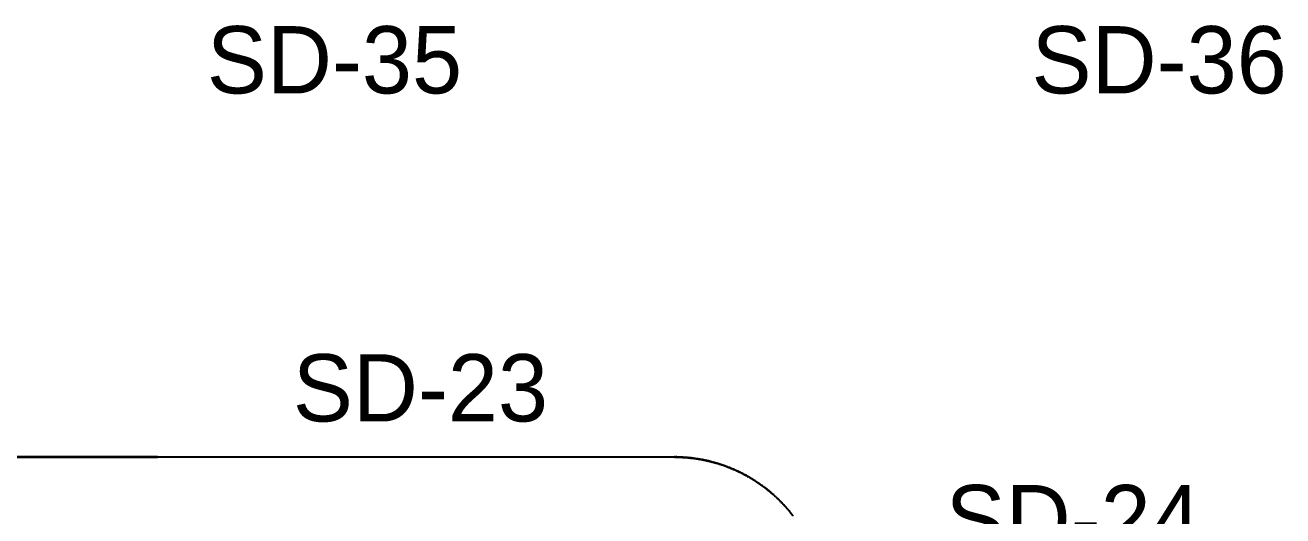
# Model space of a CAD drawing. Header units: metres. Extents: x 0.2 to 42.3, y 0.9 to 39.
# Drawn here: x 35.56 to 42.29, y 8.45 to 11.08 of the extents above; entities that cross this region are included whole.
import ezdxf

# ---------------------------------------------------------------- set-up
doc = ezdxf.new("R2010")
doc.units = ezdxf.units.M
doc.layers.add('BSA_BRANCH_LABEL', color=3, linetype='Continuous')
doc.layers.add('BSA_MATERIAL_SECTION', color=7, linetype='Continuous')

msp = doc.modelspace()

# ---------------------------------------------------------------- linework, layer by layer
at = {"layer": 'BSA_MATERIAL_SECTION'}
for p, q in [((36.2699, 8.7697), (33.5082, 8.7697)), ((33.5082, 8.7689), (36.2699, 8.7689)), ((36.2699, 8.7697), (39.0316, 8.7697)), ((39.0316, 8.7689), (36.2699, 8.7689)), ((39.0345, 8.7697), (39.0316, 8.7697)), ((39.0316, 8.7693), (39.0316, 8.7697)), ((39.0316, 8.7693), (39.0316, 8.7697)), ((39.0316, 8.7693), (39.0316, 8.7689)), ((39.0316, 8.7693), (39.0316, 8.7689)), ((39.0316, 8.7689), (39.0345, 8.7689)), ((39.0345, 8.7697), (39.0373, 8.7697)), ((39.0373, 8.7689), (39.0345, 8.7689)), ((39.0401, 8.7697), (39.0373, 8.7697)), ((39.0373, 8.7689), (39.0401, 8.7689)), ((39.0401, 8.7697), (39.0429, 8.7696)), ((39.0429, 8.7688), (39.0401, 8.7689)), ((39.0457, 8.7696), (39.0429, 8.7696)), ((39.0429, 8.7688), (39.0457, 8.7688)), ((39.0457, 8.7696), (39.0486, 8.7695)), ((39.0485, 8.7687), (39.0457, 8.7688)), ((39.0485, 8.7687), (39.0514, 8.7687)), ((39.0514, 8.7695), (39.0486, 8.7695)), ((39.0514, 8.7695), (39.0542, 8.7694)), ((39.0542, 8.7686), (39.0514, 8.7687)), ((39.057, 8.7693), (39.0542, 8.7694)), ((39.0542, 8.7686), (39.057, 8.7685)), ((39.057, 8.7693), (39.0598, 8.7692)), ((39.0598, 8.7684), (39.057, 8.7685)), ((39.0626, 8.7691), (39.0598, 8.7692)), ((39.0598, 8.7684), (39.0626, 8.7683)), ((39.0626, 8.7691), (39.0655, 8.769)), ((39.0654, 8.7682), (39.0626, 8.7683)), ((39.0654, 8.7682), (39.0682, 8.7681)), ((39.0683, 8.7689), (39.0655, 8.769)), ((39.0711, 8.7679), (39.0682, 8.7681)), ((39.0683, 8.7689), (39.0711, 8.7687)), ((39.0739, 8.7686), (39.0711, 8.7687)), ((39.0711, 8.7679), (39.0739, 8.7678)), ((39.0739, 8.7686), (39.0767, 8.7684)), ((39.0767, 8.7676), (39.0739, 8.7678)), ((39.0796, 8.7683), (39.0767, 8.7684)), ((39.0767, 8.7676), (39.0795, 8.7675)), ((39.0823, 8.7673), (39.0795, 8.7675)), ((39.0796, 8.7683), (39.0824, 8.7681)), ((39.0823, 8.7673), (39.0851, 8.7671)), ((39.0824, 8.7681), (39.0852, 8.7679)), ((39.0879, 8.7669), (39.0851, 8.7671)), ((39.088, 8.7677), (39.0852, 8.7679)), ((39.0879, 8.7669), (39.0907, 8.7667)), ((39.0908, 8.7675), (39.088, 8.7677)), ((39.0936, 8.7665), (39.0907, 8.7667)), ((39.0908, 8.7675), (39.0936, 8.7673)), ((39.0964, 8.7671), (39.0936, 8.7673)), ((39.0936, 8.7665), (39.0964, 8.7663)), ((39.0964, 8.7671), (39.0992, 8.7668)), ((39.0992, 8.7661), (39.0964, 8.7663)), ((39.1021, 8.7666), (39.0992, 8.7668)), ((39.0992, 8.7661), (39.102, 8.7658)), ((39.1048, 8.7656), (39.102, 8.7658)), ((39.1021, 8.7666), (39.1049, 8.7664)), ((39.1048, 8.7656), (39.1076, 8.7653)), ((39.1077, 8.7661), (39.1049, 8.7664)), ((39.1104, 8.765), (39.1076, 8.7653)), ((39.1077, 8.7661), (39.1105, 8.7658)), ((39.1104, 8.765), (39.1132, 8.7647)), ((39.1105, 8.7658), (39.1133, 8.7655)), ((39.116, 8.7644), (39.1132, 8.7647)), ((39.1161, 8.7652), (39.1133, 8.7655)), ((39.116, 8.7644), (39.1188, 8.7641)), ((39.1189, 8.7649), (39.1161, 8.7652)), ((39.1216, 8.7638), (39.1188, 8.7641)), ((39.1189, 8.7649), (39.1217, 8.7646)), ((39.1216, 8.7638), (39.1244, 8.7635)), ((39.1245, 8.7643), (39.1217, 8.7646)), ((39.1272, 8.7632), (39.1244, 8.7635)), ((39.1245, 8.7643), (39.1273, 8.764)), ((39.1272, 8.7632), (39.13, 8.7628)), ((39.1301, 8.7636), (39.1273, 8.764)), ((39.1328, 8.7625), (39.13, 8.7628)), ((39.1301, 8.7636), (39.1329, 8.7633)), ((39.1328, 8.7625), (39.1356, 8.7621)), ((39.1357, 8.7629), (39.1329, 8.7633)), ((39.1384, 8.7618), (39.1356, 8.7621)), ((39.1357, 8.7629), (39.1385, 8.7625)), ((39.1384, 8.7618), (39.1412, 8.7614)), ((39.1413, 8.7622), (39.1385, 8.7625)), ((39.144, 8.761), (39.1412, 8.7614)), ((39.1413, 8.7622), (39.1441, 8.7618)), ((39.144, 8.761), (39.1468, 8.7606)), ((39.1469, 8.7614), (39.1441, 8.7618)), ((39.1495, 8.7602), (39.1468, 8.7606)), ((39.1469, 8.7614), (39.1497, 8.761)), ((39.1495, 8.7602), (39.1523, 8.7597)), ((39.1524, 8.7605), (39.1497, 8.761)), ((39.1551, 8.7593), (39.1523, 8.7597)), ((39.1524, 8.7605), (39.1552, 8.7601)), ((39.1551, 8.7593), (39.1579, 8.7589)), ((39.158, 8.7597), (39.1552, 8.7601)), ((39.1607, 8.7584), (39.1579, 8.7589)), ((39.158, 8.7597), (39.1608, 8.7592)), ((39.1607, 8.7584), (39.1635, 8.758)), ((39.1636, 8.7588), (39.1608, 8.7592)), ((39.1662, 8.7575), (39.1635, 8.758)), ((39.1636, 8.7588), (39.1664, 8.7583)), ((39.1662, 8.7575), (39.169, 8.757)), ((39.1691, 8.7578), (39.1664, 8.7583)), ((39.1718, 8.7565), (39.169, 8.757)), ((39.1691, 8.7578), (39.1719, 8.7573)), ((39.1746, 8.756), (39.1718, 8.7565)), ((39.1747, 8.7568), (39.1719, 8.7573)), ((39.1746, 8.756), (39.1773, 8.7555)), ((39.1747, 8.7568), (39.1775, 8.7563)), ((39.1773, 8.7555), (39.1801, 8.755)), ((39.1775, 8.7563), (39.1802, 8.7558)), ((39.1829, 8.7545), (39.1801, 8.755)), ((39.183, 8.7553), (39.1802, 8.7558)), ((39.1829, 8.7545), (39.1856, 8.7539)), ((39.1858, 8.7547), (39.183, 8.7553)), ((39.1884, 8.7534), (39.1856, 8.7539)), ((39.1858, 8.7547), (39.1886, 8.7542)), ((39.1884, 8.7534), (39.1912, 8.7528)), ((39.1913, 8.7536), (39.1886, 8.7542)), ((39.1939, 8.7523), (39.1912, 8.7528)), ((39.1913, 8.7536), (39.1941, 8.7531)), ((39.1939, 8.7523), (39.1967, 8.7517)), ((39.1941, 8.7531), (39.1968, 8.7525)), ((39.1994, 8.7511), (39.1967, 8.7517)), ((39.1996, 8.7519), (39.1968, 8.7525)), ((39.1994, 8.7511), (39.2022, 8.7505)), ((39.2024, 8.7513), (39.1996, 8.7519)), ((39.2049, 8.7499), (39.2022, 8.7505)), ((39.2024, 8.7513), (39.2051, 8.7507)), ((39.2049, 8.7499), (39.2077, 8.7493)), ((39.2079, 8.7501), (39.2051, 8.7507)), ((39.2104, 8.7487), (39.2077, 8.7493)), ((39.2079, 8.7501), (39.2106, 8.7494)), ((39.2104, 8.7487), (39.2132, 8.748)), ((39.2106, 8.7494), (39.2134, 8.7488)), ((39.2159, 8.7474), (39.2132, 8.748)), ((39.2161, 8.7482), (39.2134, 8.7488)), ((39.2159, 8.7474), (39.2187, 8.7467)), ((39.2188, 8.7475), (39.2161, 8.7482)), ((39.2214, 8.7461), (39.2187, 8.7467)), ((39.2188, 8.7475), (39.2216, 8.7469)), ((39.2214, 8.7461), (39.2241, 8.7454)), ((39.2243, 8.7462), (39.2216, 8.7469)), ((39.2269, 8.7447), (39.2241, 8.7454)), ((39.2243, 8.7462), (39.2271, 8.7455)), ((39.2269, 8.7447), (39.2296, 8.744)), ((39.2298, 8.7448), (39.2271, 8.7455)), ((39.2323, 8.7433), (39.2296, 8.744)), ((39.2298, 8.7448), (39.2325, 8.7441)), ((39.2323, 8.7433), (39.2351, 8.7426)), ((39.2325, 8.7441), (39.2353, 8.7434)), ((39.2378, 8.7419), (39.2351, 8.7426)), ((39.238, 8.7427), (39.2353, 8.7434)), ((39.2378, 8.7419), (39.2405, 8.7412)), ((39.2407, 8.7419), (39.238, 8.7427)), ((39.2432, 8.7404), (39.2405, 8.7412)), ((39.2407, 8.7419), (39.2434, 8.7412)), ((39.2432, 8.7404), (39.2459, 8.7397)), ((39.2434, 8.7412), (39.2461, 8.7404)), ((39.2489, 8.7397), (39.2461, 8.7404)), ((39.2516, 8.7389), (39.2489, 8.7397)), ((39.2487, 8.7389), (39.2459, 8.7397)), ((39.2487, 8.7389), (39.2514, 8.7381)), ((39.2541, 8.7374), (39.2514, 8.7381)), ((39.2516, 8.7389), (39.2543, 8.7381)), ((39.2541, 8.7374), (39.2568, 8.7366)), ((39.257, 8.7373), (39.2543, 8.7381)), ((39.2595, 8.7358), (39.2568, 8.7366)), ((39.257, 8.7373), (39.2597, 8.7365)), ((39.2595, 8.7358), (39.2622, 8.735)), ((39.2624, 8.7357), (39.2597, 8.7365)), ((39.2649, 8.7342), (39.2622, 8.735)), ((39.2624, 8.7357), (39.2651, 8.7349)), ((39.2649, 8.7342), (39.2676, 8.7333)), ((39.2678, 8.7341), (39.2651, 8.7349)), ((39.2703, 8.7325), (39.2676, 8.7333)), ((39.2678, 8.7341), (39.2705, 8.7333)), ((39.2729, 8.7316), (39.2703, 8.7325)), ((39.2705, 8.7333), (39.2732, 8.7324)), ((39.2729, 8.7316), (39.2756, 8.7308)), ((39.2759, 8.7316), (39.2732, 8.7324)), ((39.2756, 8.7308), (39.2783, 8.7299)), ((39.2786, 8.7307), (39.2759, 8.7316)), ((39.281, 8.7291), (39.2783, 8.7299)), ((39.2786, 8.7307), (39.2812, 8.7298)), ((39.281, 8.7291), (39.2837, 8.7282)), ((39.2839, 8.7289), (39.2812, 8.7298)), ((39.2863, 8.7273), (39.2837, 8.7282)), ((39.2839, 8.7289), (39.2866, 8.728)), ((39.2863, 8.7273), (39.289, 8.7264)), ((39.2893, 8.7271), (39.2866, 8.728)), ((39.2917, 8.7255), (39.289, 8.7264)), ((39.2893, 8.7271), (39.2919, 8.7262)), ((39.2917, 8.7255), (39.2943, 8.7245)), ((39.2919, 8.7262), (39.2946, 8.7253)), ((39.297, 8.7236), (39.2943, 8.7245)), ((39.2973, 8.7244), (39.2946, 8.7253)), ((39.297, 8.7236), (39.2997, 8.7227)), ((39.2999, 8.7234), (39.2973, 8.7244)), ((39.3023, 8.7217), (39.2997, 8.7227)), ((39.2999, 8.7234), (39.3026, 8.7225)), ((39.3023, 8.7217), (39.305, 8.7208)), ((39.3052, 8.7215), (39.3026, 8.7225)), ((39.3076, 8.7198), (39.305, 8.7208)), ((39.3052, 8.7215), (39.3079, 8.7206)), ((39.3076, 8.7198), (39.3102, 8.7188)), ((39.3105, 8.7196), (39.3079, 8.7206)), ((39.3129, 8.7178), (39.3102, 8.7188)), ((39.3105, 8.7196), (39.3132, 8.7186)), ((39.3129, 8.7178), (39.3155, 8.7168)), ((39.3132, 8.7186), (39.3158, 8.7176)), ((39.3182, 8.7158), (39.3155, 8.7168)), ((39.3184, 8.7166), (39.3158, 8.7176)), ((39.3182, 8.7158), (39.3208, 8.7148)), ((39.3211, 8.7156), (39.3184, 8.7166)), ((39.3234, 8.7138), (39.3208, 8.7148)), ((39.3211, 8.7156), (39.3237, 8.7145)), ((39.3234, 8.7138), (39.326, 8.7128)), ((39.3237, 8.7145), (39.3263, 8.7135)), ((39.3286, 8.7117), (39.326, 8.7128)), ((39.3289, 8.7125), (39.3263, 8.7135)), ((39.3286, 8.7117), (39.3313, 8.7107)), ((39.3316, 8.7114), (39.3289, 8.7125)), ((39.3339, 8.7096), (39.3313, 8.7107)), ((39.3316, 8.7114), (39.3342, 8.7104)), ((39.3339, 8.7096), (39.3365, 8.7085)), ((39.3342, 8.7104), (39.3368, 8.7093)), ((39.3391, 8.7075), (39.3365, 8.7085)), ((39.3394, 8.7082), (39.3368, 8.7093)), ((39.3391, 8.7075), (39.3417, 8.7064)), ((39.342, 8.7071), (39.3394, 8.7082)), ((39.3443, 8.7053), (39.3417, 8.7064)), ((39.342, 8.7071), (39.3446, 8.706)), ((39.3443, 8.7053), (39.3469, 8.7042)), ((39.3446, 8.706), (39.3472, 8.7049)), ((39.3495, 8.7031), (39.3469, 8.7042)), ((39.3498, 8.7038), (39.3472, 8.7049)), ((39.3495, 8.7031), (39.352, 8.7019)), ((39.3524, 8.7027), (39.3498, 8.7038)), ((39.3546, 8.7008), (39.352, 8.7019)), ((39.3524, 8.7027), (39.3549, 8.7015)), ((39.3546, 8.7008), (39.3572, 8.6997)), ((39.3549, 8.7015), (39.3575, 8.7004)), ((39.3598, 8.6985), (39.3572, 8.6997)), ((39.3601, 8.6992), (39.3575, 8.7004)), ((39.3598, 8.6985), (39.3623, 8.6974)), ((39.3627, 8.6981), (39.3601, 8.6992)), ((39.3649, 8.6962), (39.3623, 8.6974)), ((39.3627, 8.6981), (39.3652, 8.6969)), ((39.3649, 8.6962), (39.3675, 8.695)), ((39.3678, 8.6957), (39.3652, 8.6969)), ((39.37, 8.6938), (39.3675, 8.695)), ((39.3678, 8.6957), (39.3704, 8.6945)), ((39.37, 8.6938), (39.3726, 8.6926)), ((39.3704, 8.6945), (39.3729, 8.6933)), ((39.3751, 8.6914), (39.3726, 8.6926)), ((39.3755, 8.6921), (39.3729, 8.6933)), ((39.3751, 8.6914), (39.3777, 8.6902)), ((39.378, 8.6909), (39.3755, 8.6921)), ((39.3802, 8.689), (39.3777, 8.6902)), ((39.378, 8.6909), (39.3805, 8.6897)), ((39.3802, 8.689), (39.3827, 8.6877)), ((39.3831, 8.6885), (39.3805, 8.6897)), ((39.3853, 8.6865), (39.3827, 8.6877)), ((39.3831, 8.6885), (39.3856, 8.6872)), ((39.3878, 8.6853), (39.3853, 8.6865)), ((39.3881, 8.686), (39.3856, 8.6872)), ((39.3878, 8.6853), (39.3903, 8.684)), ((39.3881, 8.686), (39.3907, 8.6847)), ((39.3903, 8.684), (39.3928, 8.6827)), ((39.3907, 8.6847), (39.3932, 8.6834)), ((39.3953, 8.6815), (39.3928, 8.6827)), ((39.3957, 8.6822), (39.3932, 8.6834)), ((39.3978, 8.6802), (39.3953, 8.6815)), ((39.3957, 8.6822), (39.3982, 8.6809)), ((39.3978, 8.6802), (39.4003, 8.6789)), ((39.4007, 8.6796), (39.3982, 8.6809)), ((39.4003, 8.6789), (39.4028, 8.6776)), ((39.4032, 8.6783), (39.4007, 8.6796)), ((39.4053, 8.6763), (39.4028, 8.6776)), ((39.4032, 8.6783), (39.4057, 8.677)), ((39.4053, 8.6763), (39.4078, 8.6749)), ((39.4082, 8.6756), (39.4057, 8.677)), ((39.4103, 8.6736), (39.4078, 8.6749)), ((39.4082, 8.6756), (39.4107, 8.6743)), ((39.4103, 8.6736), (39.4128, 8.6723)), ((39.4132, 8.673), (39.4107, 8.6743)), ((39.4132, 8.673), (39.4156, 8.6716)), ((39.4153, 8.6709), (39.4128, 8.6723)), ((39.4153, 8.6709), (39.4177, 8.6696)), ((39.4181, 8.6703), (39.4156, 8.6716)), ((39.4202, 8.6682), (39.4177, 8.6696)), ((39.4181, 8.6703), (39.4206, 8.6689)), ((39.4202, 8.6682), (39.4227, 8.6668)), ((39.4206, 8.6689), (39.423, 8.6675)), ((39.4251, 8.6655), (39.4227, 8.6668)), ((39.4255, 8.6661), (39.423, 8.6675)), ((39.4251, 8.6655), (39.4276, 8.6641)), ((39.428, 8.6648), (39.4255, 8.6661)), ((39.43, 8.6627), (39.4276, 8.6641)), ((39.428, 8.6648), (39.4304, 8.6634)), ((39.4324, 8.6613), (39.43, 8.6627)), ((39.4328, 8.6619), (39.4304, 8.6634)), ((39.4324, 8.6613), (39.4349, 8.6598)), ((39.4328, 8.6619), (39.4353, 8.6605)), ((39.4349, 8.6598), (39.4373, 8.6584)), ((39.4377, 8.6591), (39.4353, 8.6605)), ((39.4397, 8.657), (39.4373, 8.6584)), ((39.4377, 8.6591), (39.4401, 8.6577)), ((39.4422, 8.6555), (39.4397, 8.657)), ((39.4426, 8.6562), (39.4401, 8.6577)), ((39.4422, 8.6555), (39.4446, 8.6541)), ((39.4426, 8.6562), (39.445, 8.6548)), ((39.447, 8.6526), (39.4446, 8.6541)), ((39.4474, 8.6533), (39.445, 8.6548)), ((39.447, 8.6526), (39.4494, 8.6512)), ((39.4474, 8.6533), (39.4498, 8.6518)), ((39.4494, 8.6512), (39.4518, 8.6497)), ((39.4522, 8.6504), (39.4498, 8.6518)), ((39.4542, 8.6482), (39.4518, 8.6497)), ((39.4522, 8.6504), (39.4546, 8.6489)), ((39.4566, 8.6467), (39.4542, 8.6482)), ((39.4546, 8.6489), (39.457, 8.6474)), ((39.4566, 8.6467), (39.459, 8.6452)), ((39.4594, 8.6459), (39.457, 8.6474)), ((39.459, 8.6452), (39.4613, 8.6437)), ((39.4618, 8.6444), (39.4594, 8.6459)), ((39.4637, 8.6422), (39.4613, 8.6437)), ((39.4618, 8.6444), (39.4641, 8.6429)), ((39.4637, 8.6422), (39.4661, 8.6407)), ((39.4665, 8.6413), (39.4641, 8.6429)), ((39.4684, 8.6391), (39.4661, 8.6407)), ((39.4665, 8.6413), (39.4689, 8.6398)), ((39.4684, 8.6391), (39.4708, 8.6376)), ((39.4712, 8.6382), (39.4689, 8.6398)), ((39.4732, 8.636), (39.4708, 8.6376)), ((39.4712, 8.6382), (39.4736, 8.6367)), ((39.4732, 8.636), (39.4755, 8.6345)), ((39.4759, 8.6351), (39.4736, 8.6367)), ((39.4778, 8.6329), (39.4755, 8.6345)), ((39.4759, 8.6351), (39.4783, 8.6336)), ((39.4778, 8.6329), (39.4802, 8.6313)), ((39.4783, 8.6336), (39.4806, 8.632)), ((39.4825, 8.6297), (39.4802, 8.6313)), ((39.483, 8.6304), (39.4806, 8.632)), ((39.4825, 8.6297), (39.4848, 8.6282)), ((39.4853, 8.6288), (39.483, 8.6304)), ((39.4872, 8.6266), (39.4848, 8.6282)), ((39.4853, 8.6288), (39.4876, 8.6272)), ((39.4872, 8.6266), (39.4895, 8.6249)), ((39.4899, 8.6256), (39.4876, 8.6272)), ((39.4918, 8.6233), (39.4895, 8.6249)), ((39.4899, 8.6256), (39.4922, 8.624)), ((39.4918, 8.6233), (39.4941, 8.6217)), ((39.4945, 8.6224), (39.4922, 8.624)), ((39.4964, 8.6201), (39.4941, 8.6217)), ((39.4945, 8.6224), (39.4968, 8.6207)), ((39.4964, 8.6201), (39.4987, 8.6184)), ((39.4991, 8.6191), (39.4968, 8.6207)), ((39.5009, 8.6168), (39.4987, 8.6184)), ((39.4991, 8.6191), (39.5014, 8.6174)), ((39.5032, 8.6151), (39.5009, 8.6168)), ((39.5037, 8.6158), (39.5014, 8.6174)), ((39.5032, 8.6151), (39.5055, 8.6135)), ((39.5037, 8.6158), (39.506, 8.6141)), ((39.5055, 8.6135), (39.5078, 8.6118)), ((39.5082, 8.6124), (39.506, 8.6141)), ((39.51, 8.6101), (39.5078, 8.6118)), ((39.5082, 8.6124), (39.5105, 8.6107)), ((39.51, 8.6101), (39.5123, 8.6084)), ((39.5128, 8.6091), (39.5105, 8.6107)), ((39.5145, 8.6067), (39.5123, 8.6084)), ((39.5128, 8.6091), (39.515, 8.6074)), ((39.5145, 8.6067), (39.5168, 8.605)), ((39.5173, 8.6056), (39.515, 8.6074)), ((39.5173, 8.6056), (39.5195, 8.6039)), ((39.519, 8.6033), (39.5168, 8.605)), ((39.519, 8.6033), (39.5212, 8.6016)), ((39.5217, 8.6022), (39.5195, 8.6039)), ((39.5235, 8.5999), (39.5212, 8.6016)), ((39.5217, 8.6022), (39.524, 8.6005)), ((39.5235, 8.5999), (39.5257, 8.5981)), ((39.5262, 8.5987), (39.524, 8.6005)), ((39.5279, 8.5964), (39.5257, 8.5981)), ((39.5262, 8.5987), (39.5284, 8.597)), ((39.5301, 8.5946), (39.5279, 8.5964)), ((39.5306, 8.5952), (39.5284, 8.597)), ((39.5301, 8.5946), (39.5323, 8.5929)), ((39.5306, 8.5952), (39.5328, 8.5935)), ((39.5323, 8.5929), (39.5345, 8.5911)), ((39.535, 8.5917), (39.5328, 8.5935)), ((39.5367, 8.5893), (39.5345, 8.5911)), ((39.535, 8.5917), (39.5372, 8.5899)), ((39.5367, 8.5893), (39.5389, 8.5875)), ((39.5394, 8.5882), (39.5372, 8.5899)), ((39.5411, 8.5857), (39.5389, 8.5875)), ((39.5394, 8.5882), (39.5416, 8.5864)), ((39.5411, 8.5857), (39.5432, 8.5839)), ((39.5437, 8.5846), (39.5416, 8.5864)), ((39.5454, 8.5821), (39.5432, 8.5839)), ((39.5437, 8.5846), (39.5459, 8.5828)), ((39.5454, 8.5821), (39.5475, 8.5803)), ((39.5481, 8.5809), (39.5459, 8.5828)), ((39.5497, 8.5785), (39.5475, 8.5803)), ((39.5481, 8.5809), (39.5502, 8.5791)), ((39.5497, 8.5785), (39.5518, 8.5767)), ((39.5524, 8.5773), (39.5502, 8.5791)), ((39.554, 8.5748), (39.5518, 8.5767)), ((39.5524, 8.5773), (39.5545, 8.5755)), ((39.554, 8.5748), (39.5561, 8.573)), ((39.5566, 8.5736), (39.5545, 8.5755)), ((39.5582, 8.5712), (39.5561, 8.573)), ((39.5566, 8.5736), (39.5588, 8.5718)), ((39.5582, 8.5712), (39.5603, 8.5693)), ((39.5609, 8.5699), (39.5588, 8.5718)), ((39.5625, 8.5674), (39.5603, 8.5693)), ((39.5609, 8.5699), (39.563, 8.568)), ((39.5625, 8.5674), (39.5646, 8.5656)), ((39.5651, 8.5661), (39.563, 8.568)), ((39.5667, 8.5637), (39.5646, 8.5656)), ((39.5651, 8.5661), (39.5672, 8.5643)), ((39.5667, 8.5637), (39.5687, 8.5618)), ((39.5693, 8.5624), (39.5672, 8.5643)), ((39.5708, 8.5599), (39.5687, 8.5618)), ((39.5693, 8.5624), (39.5714, 8.5605)), ((39.5708, 8.5599), (39.5729, 8.558)), ((39.5735, 8.5586), (39.5714, 8.5605)), ((39.575, 8.5561), (39.5729, 8.558)), ((39.5735, 8.5586), (39.5755, 8.5567)), ((39.575, 8.5561), (39.577, 8.5542)), ((39.5776, 8.5547), (39.5755, 8.5567)), ((39.5791, 8.5522), (39.577, 8.5542)), ((39.5776, 8.5547), (39.5797, 8.5528)), ((39.5791, 8.5522), (39.5812, 8.5503)), ((39.5817, 8.5509), (39.5797, 8.5528)), ((39.5832, 8.5484), (39.5812, 8.5503)), ((39.5817, 8.5509), (39.5838, 8.5489)), ((39.5832, 8.5484), (39.5852, 8.5464)), ((39.5858, 8.547), (39.5838, 8.5489)), ((39.5873, 8.5445), (39.5852, 8.5464)), ((39.5858, 8.547), (39.5878, 8.545)), ((39.5873, 8.5445), (39.5893, 8.5425)), ((39.5898, 8.5431), (39.5878, 8.545)), ((39.5913, 8.5405), (39.5893, 8.5425)), ((39.5898, 8.5431), (39.5919, 8.5411)), ((39.5913, 8.5405), (39.5933, 8.5386)), ((39.5939, 8.5391), (39.5919, 8.5411)), ((39.5953, 8.5366), (39.5933, 8.5386)), ((39.5939, 8.5391), (39.5959, 8.5371)), ((39.5953, 8.5366), (39.5973, 8.5346)), ((39.5979, 8.5352), (39.5959, 8.5371)), ((39.5993, 8.5326), (39.5973, 8.5346)), ((39.5979, 8.5352), (39.5999, 8.5332)), ((39.5993, 8.5326), (39.6013, 8.5306)), ((39.6019, 8.5312), (39.5999, 8.5332)), ((39.6033, 8.5286), (39.6013, 8.5306)), ((39.6019, 8.5312), (39.6038, 8.5291)), ((39.6033, 8.5286), (39.6052, 8.5266)), ((39.6058, 8.5271), (39.6038, 8.5291)), ((39.6072, 8.5245), (39.6052, 8.5266)), ((39.6058, 8.5271), (39.6078, 8.5251)), ((39.6072, 8.5245), (39.6091, 8.5225)), ((39.6097, 8.5231), (39.6078, 8.5251)), ((39.6111, 8.5205), (39.6091, 8.5225)), ((39.6097, 8.5231), (39.6117, 8.521)), ((39.6111, 8.5205), (39.613, 8.5184)), ((39.6136, 8.519), (39.6117, 8.521)), ((39.615, 8.5164), (39.613, 8.5184)), ((39.6136, 8.519), (39.6155, 8.5169)), ((39.6169, 8.5143), (39.615, 8.5164)), ((39.6175, 8.5149), (39.6155, 8.5169)), ((39.6169, 8.5143), (39.6188, 8.5123)), ((39.6175, 8.5149), (39.6194, 8.5128)), ((39.6188, 8.5123), (39.6207, 8.5102)), ((39.6213, 8.5107), (39.6194, 8.5128)), ((39.6226, 8.5081), (39.6207, 8.5102)), ((39.6213, 8.5107), (39.6232, 8.5086)), ((39.6226, 8.5081), (39.6245, 8.506)), ((39.6251, 8.5066), (39.6232, 8.5086)), ((39.6264, 8.5039), (39.6245, 8.506)), ((39.6251, 8.5066), (39.627, 8.5045)), ((39.6264, 8.5039), (39.6283, 8.5018)), ((39.6289, 8.5024), (39.627, 8.5045)), ((39.6302, 8.4997), (39.6283, 8.5018)), ((39.6289, 8.5024), (39.6308, 8.5003)), ((39.6302, 8.4997), (39.632, 8.4976)), ((39.6326, 8.4981), (39.6308, 8.5003)), ((39.6339, 8.4955), (39.632, 8.4976)), ((39.6326, 8.4981), (39.6345, 8.496)), ((39.6339, 8.4955), (39.6357, 8.4934)), ((39.6363, 8.4939), (39.6345, 8.496)), ((39.6376, 8.4912), (39.6357, 8.4934)), ((39.6363, 8.4939), (39.6382, 8.4918)), ((39.6376, 8.4912), (39.6394, 8.4891)), ((39.64, 8.4896), (39.6382, 8.4918)), ((39.6412, 8.487), (39.6394, 8.4891)), ((39.64, 8.4896), (39.6418, 8.4875)), ((39.6412, 8.487), (39.6431, 8.4848)), ((39.6437, 8.4853), (39.6418, 8.4875)), ((39.6449, 8.4827), (39.6431, 8.4848)), ((39.6437, 8.4853), (39.6455, 8.4832)), ((39.6449, 8.4827), (39.6467, 8.4805)), ((39.6473, 8.481), (39.6455, 8.4832)), ((39.6485, 8.4783), (39.6467, 8.4805)), ((39.6473, 8.481), (39.6491, 8.4788)), ((39.6485, 8.4783), (39.6503, 8.4761)), ((39.6509, 8.4767), (39.6491, 8.4788)), ((39.652, 8.474), (39.6503, 8.4761)), ((39.6509, 8.4767), (39.6527, 8.4745)), ((39.652, 8.474), (39.6538, 8.4718)), ((39.6544, 8.4723), (39.6527, 8.4745)), ((39.6556, 8.4696), (39.6538, 8.4718)), ((39.6544, 8.4723), (39.6562, 8.4701)), ((39.6556, 8.4696), (39.6573, 8.4674)), ((39.658, 8.4679), (39.6562, 8.4701)), ((39.6591, 8.4652), (39.6573, 8.4674)), ((39.658, 8.4679), (39.6597, 8.4657)), ((39.6591, 8.4652), (39.6608, 8.463)), ((39.6615, 8.4635), (39.6597, 8.4657)), ((39.6626, 8.4607), (39.6608, 8.463)), ((39.6615, 8.4635), (39.6632, 8.4612)), ((39.6626, 8.4607), (39.6643, 8.4585)), ((39.6649, 8.459), (39.6632, 8.4612)), ((39.666, 8.4563), (39.6643, 8.4585)), ((39.6649, 8.459), (39.6667, 8.4568)), ((39.666, 8.4563), (39.6677, 8.454)), ((39.6684, 8.4545), (39.6667, 8.4568))]:
    msp.add_line(p, q, dxfattribs=at)

# ---------------------------------------------------------------- texts
at = {"layer": 'BSA_BRANCH_LABEL'}
for s, p in [('SD-35', (36.5341, 10.7151)), ('SD-36', (40.9425, 10.7151)), ('SD-23', (36.9937, 8.9598)), ('SD-24', (40.4829, 8.2598))]:
    msp.add_text(s, height=0.36, dxfattribs=at).set_placement(p)

doc.saveas('drawing.dxf')
